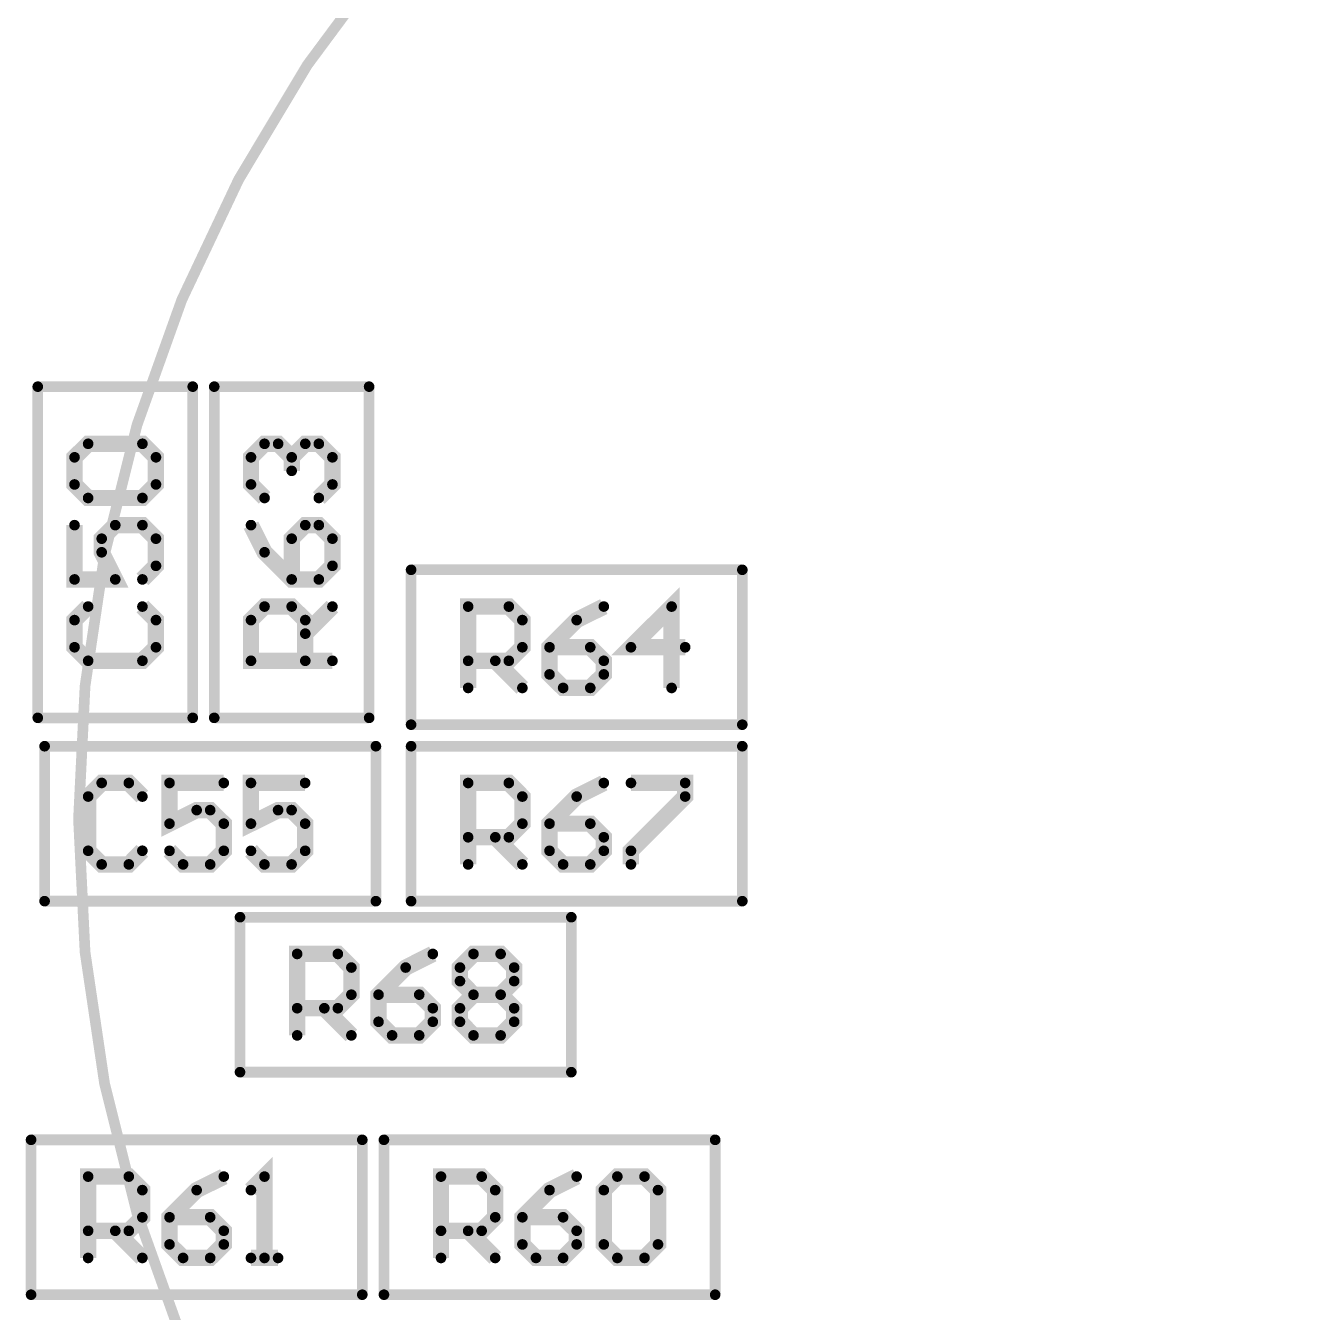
# Model space of a CAD drawing. Extents: x -4.2 to 14.8, y -3.5 to 8.8.
# Drawn here: x 0.006562 to 0.0070349, y 0.003325 to 0.003799 of the extents above; entities that cross this region are included whole.
import ezdxf

# ---------------------------------------------------------------- set-up
doc = ezdxf.new("R2010")
doc.units = 0
doc.layers.add('2D_LINE_00', color=1, linetype='CONTINUOUS')

# ---------------------------------------------------------------- blocks, each defined once
blk = doc.blocks.new('DRAWING_16')
at = {"layer": '2D_LINE_00', "const_width": 0.001}
blk.add_lwpolyline([(-0.00000197, 0, 1), (0.00000197, 0, 1)], format="xyb", close=True, dxfattribs=at)
blk = doc.blocks.new('DRAWING_17')
at = {"layer": '2D_LINE_00', "const_width": 0.001}
blk.add_lwpolyline([(-0.00000197, 0, 1), (0.00000197, 0, 1)], format="xyb", close=True, dxfattribs=at)
blk = doc.blocks.new('DRAWING_18')
at = {"layer": '2D_LINE_00', "const_width": 0.001}
blk.add_lwpolyline([(-0.00000197, 0, 1), (0.00000197, 0, 1)], format="xyb", close=True, dxfattribs=at)
blk = doc.blocks.new('DRAWING_19')
at = {"layer": '2D_LINE_00', "const_width": 0.001}
blk.add_lwpolyline([(-0.00000197, 0, 1), (0.00000197, 0, 1)], format="xyb", close=True, dxfattribs=at)
blk = doc.blocks.new('DRAWING_20')
at = {"layer": '2D_LINE_00', "const_width": 0.001}
blk.add_lwpolyline([(-0.00000197, 0, 1), (0.00000197, 0, 1)], format="xyb", close=True, dxfattribs=at)
blk = doc.blocks.new('SMOOTH_0$000003937')
at = {"const_width": 0.00000197}
blk.add_lwpolyline([(-0.00000097, 0, 1), (0.00000097, 0, 1)], format="xyb", close=True, dxfattribs=at)
blk = doc.blocks.new('DRAWING_811')
at = {"layer": '2D_LINE_00', "const_width": 0.00000394}
blk.add_lwpolyline([(0, 0), (0, 0.00005706)], dxfattribs=at)
at = {"layer": '2D_LINE_00'}
for p in [(0, 0.00005706), (0, 0)]:
    blk.add_blockref('SMOOTH_0$000003937', p, dxfattribs=at)
blk = doc.blocks.new('DRAWING_812')
at = {"layer": '2D_LINE_00', "const_width": 0.00000394}
blk.add_lwpolyline([(0, 0), (0, 0.00005706)], dxfattribs=at)
at = {"layer": '2D_LINE_00'}
for p in [(0, 0.00005706), (0, 0)]:
    blk.add_blockref('SMOOTH_0$000003937', p, dxfattribs=at)
blk = doc.blocks.new('DRAWING_813')
at = {"layer": '2D_LINE_00', "const_width": 0.00000394}
blk.add_lwpolyline([(0, 0), (0.00012202, 0)], dxfattribs=at)
at = {"layer": '2D_LINE_00'}
for p in [(0, 0), (0.00012202, 0)]:
    blk.add_blockref('SMOOTH_0$000003937', p, dxfattribs=at)
blk = doc.blocks.new('DRAWING_814')
at = {"layer": '2D_LINE_00', "const_width": 0.00000394}
blk.add_lwpolyline([(0, 0), (0.00012202, 0)], dxfattribs=at)
at = {"layer": '2D_LINE_00'}
for p in [(0, 0), (0.00012202, 0)]:
    blk.add_blockref('SMOOTH_0$000003937', p, dxfattribs=at)
blk = doc.blocks.new('DRAWING_831')
at = {"layer": '2D_LINE_00', "const_width": 0.00000394}
blk.add_lwpolyline([(0, 0), (0.00005709, 0)], dxfattribs=at)
at = {"layer": '2D_LINE_00'}
for p in [(0, 0), (0.00005709, 0)]:
    blk.add_blockref('SMOOTH_0$000003937', p, dxfattribs=at)
blk = doc.blocks.new('DRAWING_832')
at = {"layer": '2D_LINE_00', "const_width": 0.00000394}
blk.add_lwpolyline([(0, 0), (0.00005709, 0)], dxfattribs=at)
at = {"layer": '2D_LINE_00'}
for p in [(0, 0), (0.00005709, 0)]:
    blk.add_blockref('SMOOTH_0$000003937', p, dxfattribs=at)
blk = doc.blocks.new('DRAWING_833')
at = {"layer": '2D_LINE_00', "const_width": 0.00000394}
blk.add_lwpolyline([(0, 0), (0, 0.00012202)], dxfattribs=at)
at = {"layer": '2D_LINE_00'}
for p in [(0, 0.00012202), (0, 0)]:
    blk.add_blockref('SMOOTH_0$000003937', p, dxfattribs=at)
blk = doc.blocks.new('DRAWING_834')
at = {"layer": '2D_LINE_00', "const_width": 0.00000394}
blk.add_lwpolyline([(0, 0), (0, 0.00012202)], dxfattribs=at)
at = {"layer": '2D_LINE_00'}
for p in [(0, 0.00012202), (0, 0)]:
    blk.add_blockref('SMOOTH_0$000003937', p, dxfattribs=at)
blk = doc.blocks.new('DRAWING_930')
at = {"layer": '2D_LINE_00', "const_width": 0.00000394}
blk.add_lwpolyline([(0, 0), (0, 0.00005709)], dxfattribs=at)
at = {"layer": '2D_LINE_00'}
for p in [(0, 0.00005709), (0, 0)]:
    blk.add_blockref('SMOOTH_0$000003937', p, dxfattribs=at)
blk = doc.blocks.new('DRAWING_931')
at = {"layer": '2D_LINE_00', "const_width": 0.00000394}
blk.add_lwpolyline([(0, 0), (0, 0.00005709)], dxfattribs=at)
at = {"layer": '2D_LINE_00'}
for p in [(0, 0.00005709), (0, 0)]:
    blk.add_blockref('SMOOTH_0$000003937', p, dxfattribs=at)
blk = doc.blocks.new('DRAWING_932')
at = {"layer": '2D_LINE_00', "const_width": 0.00000394}
blk.add_lwpolyline([(0, 0), (0.00012205, 0)], dxfattribs=at)
at = {"layer": '2D_LINE_00'}
for p in [(0, 0), (0.00012205, 0)]:
    blk.add_blockref('SMOOTH_0$000003937', p, dxfattribs=at)
blk = doc.blocks.new('DRAWING_933')
at = {"layer": '2D_LINE_00', "const_width": 0.00000394}
blk.add_lwpolyline([(0, 0), (0.00012205, 0)], dxfattribs=at)
at = {"layer": '2D_LINE_00'}
for p in [(0, 0), (0.00012205, 0)]:
    blk.add_blockref('SMOOTH_0$000003937', p, dxfattribs=at)
blk = doc.blocks.new('DRAWING_934')
at = {"layer": '2D_LINE_00', "const_width": 0.00000394}
blk.add_lwpolyline([(0, 0), (0, 0.00005709)], dxfattribs=at)
at = {"layer": '2D_LINE_00'}
for p in [(0, 0.00005709), (0, 0)]:
    blk.add_blockref('SMOOTH_0$000003937', p, dxfattribs=at)
blk = doc.blocks.new('DRAWING_935')
at = {"layer": '2D_LINE_00', "const_width": 0.00000394}
blk.add_lwpolyline([(0, 0), (0, 0.00005709)], dxfattribs=at)
at = {"layer": '2D_LINE_00'}
for p in [(0, 0.00005709), (0, 0)]:
    blk.add_blockref('SMOOTH_0$000003937', p, dxfattribs=at)
blk = doc.blocks.new('DRAWING_936')
at = {"layer": '2D_LINE_00', "const_width": 0.00000394}
blk.add_lwpolyline([(0, 0), (0.00012202, 0)], dxfattribs=at)
at = {"layer": '2D_LINE_00'}
for p in [(0, 0), (0.00012202, 0)]:
    blk.add_blockref('SMOOTH_0$000003937', p, dxfattribs=at)
blk = doc.blocks.new('DRAWING_937')
at = {"layer": '2D_LINE_00', "const_width": 0.00000394}
blk.add_lwpolyline([(0, 0), (0.00012202, 0)], dxfattribs=at)
at = {"layer": '2D_LINE_00'}
for p in [(0, 0), (0.00012202, 0)]:
    blk.add_blockref('SMOOTH_0$000003937', p, dxfattribs=at)
blk = doc.blocks.new('DRAWING_945')
at = {"layer": '2D_LINE_00', "const_width": 0.00000394}
blk.add_lwpolyline([(0, 0), (0.00005706, 0)], dxfattribs=at)
at = {"layer": '2D_LINE_00'}
for p in [(0, 0), (0.00005706, 0)]:
    blk.add_blockref('SMOOTH_0$000003937', p, dxfattribs=at)
blk = doc.blocks.new('DRAWING_946')
at = {"layer": '2D_LINE_00', "const_width": 0.00000394}
blk.add_lwpolyline([(0, 0), (0.00005706, 0)], dxfattribs=at)
at = {"layer": '2D_LINE_00'}
for p in [(0, 0), (0.00005706, 0)]:
    blk.add_blockref('SMOOTH_0$000003937', p, dxfattribs=at)
blk = doc.blocks.new('DRAWING_947')
at = {"layer": '2D_LINE_00', "const_width": 0.00000394}
blk.add_lwpolyline([(0, 0), (0, 0.00012202)], dxfattribs=at)
at = {"layer": '2D_LINE_00'}
for p in [(0, 0.00012202), (0, 0)]:
    blk.add_blockref('SMOOTH_0$000003937', p, dxfattribs=at)
blk = doc.blocks.new('DRAWING_948')
at = {"layer": '2D_LINE_00', "const_width": 0.00000394}
blk.add_lwpolyline([(0, 0), (0, 0.00012202)], dxfattribs=at)
at = {"layer": '2D_LINE_00'}
for p in [(0, 0.00012202), (0, 0)]:
    blk.add_blockref('SMOOTH_0$000003937', p, dxfattribs=at)
blk = doc.blocks.new('DRAWING_953')
at = {"layer": '2D_LINE_00', "const_width": 0.00000394}
blk.add_lwpolyline([(0, 0), (0, 0.00005706)], dxfattribs=at)
at = {"layer": '2D_LINE_00'}
for p in [(0, 0.00005706), (0, 0)]:
    blk.add_blockref('SMOOTH_0$000003937', p, dxfattribs=at)
blk = doc.blocks.new('DRAWING_954')
at = {"layer": '2D_LINE_00', "const_width": 0.00000394}
blk.add_lwpolyline([(0, 0), (0, 0.00005706)], dxfattribs=at)
at = {"layer": '2D_LINE_00'}
for p in [(0, 0.00005706), (0, 0)]:
    blk.add_blockref('SMOOTH_0$000003937', p, dxfattribs=at)
blk = doc.blocks.new('DRAWING_955')
at = {"layer": '2D_LINE_00', "const_width": 0.00000394}
blk.add_lwpolyline([(0, 0), (0.00012202, 0)], dxfattribs=at)
at = {"layer": '2D_LINE_00'}
for p in [(0, 0), (0.00012202, 0)]:
    blk.add_blockref('SMOOTH_0$000003937', p, dxfattribs=at)
blk = doc.blocks.new('DRAWING_956')
at = {"layer": '2D_LINE_00', "const_width": 0.00000394}
blk.add_lwpolyline([(0, 0), (0.00012202, 0)], dxfattribs=at)
at = {"layer": '2D_LINE_00'}
for p in [(0, 0), (0.00012202, 0)]:
    blk.add_blockref('SMOOTH_0$000003937', p, dxfattribs=at)
blk = doc.blocks.new('DRAWING_957')
at = {"layer": '2D_LINE_00', "const_width": 0.00000394}
blk.add_lwpolyline([(0, 0), (0, 0.00005706)], dxfattribs=at)
at = {"layer": '2D_LINE_00'}
for p in [(0, 0.00005706), (0, 0)]:
    blk.add_blockref('SMOOTH_0$000003937', p, dxfattribs=at)
blk = doc.blocks.new('DRAWING_958')
at = {"layer": '2D_LINE_00', "const_width": 0.00000394}
blk.add_lwpolyline([(0, 0), (0, 0.00005706)], dxfattribs=at)
at = {"layer": '2D_LINE_00'}
for p in [(0, 0.00005706), (0, 0)]:
    blk.add_blockref('SMOOTH_0$000003937', p, dxfattribs=at)
blk = doc.blocks.new('DRAWING_959')
at = {"layer": '2D_LINE_00', "const_width": 0.00000394}
blk.add_lwpolyline([(0, 0), (0.00012202, 0)], dxfattribs=at)
at = {"layer": '2D_LINE_00'}
for p in [(0, 0), (0.00012202, 0)]:
    blk.add_blockref('SMOOTH_0$000003937', p, dxfattribs=at)
blk = doc.blocks.new('DRAWING_960')
at = {"layer": '2D_LINE_00', "const_width": 0.00000394}
blk.add_lwpolyline([(0, 0), (0.00012202, 0)], dxfattribs=at)
at = {"layer": '2D_LINE_00'}
for p in [(0, 0), (0.00012202, 0)]:
    blk.add_blockref('SMOOTH_0$000003937', p, dxfattribs=at)
blk = doc.blocks.new('DRAWING_983')
at = {"layer": '2D_LINE_00', "const_width": 0.00000394}
blk.add_lwpolyline([(0, 0), (0, 0.00005709)], dxfattribs=at)
at = {"layer": '2D_LINE_00'}
for p in [(0, 0.00005709), (0, 0)]:
    blk.add_blockref('SMOOTH_0$000003937', p, dxfattribs=at)
blk = doc.blocks.new('DRAWING_984')
at = {"layer": '2D_LINE_00', "const_width": 0.00000394}
blk.add_lwpolyline([(0, 0), (0, 0.00005709)], dxfattribs=at)
at = {"layer": '2D_LINE_00'}
for p in [(0, 0.00005709), (0, 0)]:
    blk.add_blockref('SMOOTH_0$000003937', p, dxfattribs=at)
blk = doc.blocks.new('DRAWING_985')
at = {"layer": '2D_LINE_00', "const_width": 0.00000394}
blk.add_lwpolyline([(0, 0), (0.00012205, 0)], dxfattribs=at)
at = {"layer": '2D_LINE_00'}
for p in [(0, 0), (0.00012205, 0)]:
    blk.add_blockref('SMOOTH_0$000003937', p, dxfattribs=at)
blk = doc.blocks.new('DRAWING_986')
at = {"layer": '2D_LINE_00', "const_width": 0.00000394}
blk.add_lwpolyline([(0, 0), (0.00012205, 0)], dxfattribs=at)
at = {"layer": '2D_LINE_00'}
for p in [(0, 0), (0.00012205, 0)]:
    blk.add_blockref('SMOOTH_0$000003937', p, dxfattribs=at)
blk = doc.blocks.new('DRAWING_1257')
at = {"layer": '2D_LINE_00', "const_width": 0.00000601}
blk.add_lwpolyline([(0, 0), (0, 0.00002997), (0.00001499, 0.00002997), (0.00001997, 0.00002499), (0.00001997, 0.00001499), (0.00001499, 0.00001), (0, 0.00001)], dxfattribs=at)
at = {"layer": '2D_LINE_00'}
for p in [(0, 0.00002997), (0.00001499, 0.00002997), (0.00001997, 0.00002499), (0.00001997, 0.00001499), (0, 0.00001), (0.00001499, 0.00001), (0, 0)]:
    blk.add_blockref('SMOOTH_0$000003937', p, dxfattribs=at)
blk = doc.blocks.new('DRAWING_1258')
at = {"layer": '2D_LINE_00', "const_width": 0.00000601}
blk.add_lwpolyline([(0, 0), (0.00000997, -0.00001)], dxfattribs=at)
at = {"layer": '2D_LINE_00'}
for p in [(0, 0), (0.00000997, -0.00001)]:
    blk.add_blockref('SMOOTH_0$000003937', p, dxfattribs=at)
blk = doc.blocks.new('DRAWING_1259')
at = {"layer": '2D_LINE_00', "const_width": 0.00000601}
blk.add_lwpolyline([(0, 0), (-0.00001, -0.00000499), (-0.00002, -0.00001499), (-0.00002, -0.00002499), (-0.00001499, -0.00002997), (-0.00000499, -0.00002997), (0, -0.00002499), (0, -0.00001997), (-0.00000499, -0.00001499), (-0.00002, -0.00001499)], dxfattribs=at)
at = {"layer": '2D_LINE_00'}
for p in [(0, 0), (-0.00001, -0.00000499), (-0.00002, -0.00001499), (-0.00002, -0.00001499), (-0.00000499, -0.00001499), (0, -0.00001997), (-0.00002, -0.00002499), (0, -0.00002499), (-0.00001499, -0.00002997), (-0.00000499, -0.00002997)]:
    blk.add_blockref('SMOOTH_0$000003937', p, dxfattribs=at)
blk = doc.blocks.new('DRAWING_1260')
at = {"layer": '2D_LINE_00', "const_width": 0.00000601}
blk.add_lwpolyline([(0, 0), (0, 0.00002997), (-0.00001499, 0.00001499), (0.00000499, 0.00001499)], dxfattribs=at)
at = {"layer": '2D_LINE_00'}
for p in [(0, 0.00002997), (-0.00001499, 0.00001499), (0.00000499, 0.00001499), (0, 0)]:
    blk.add_blockref('SMOOTH_0$000003937', p, dxfattribs=at)
blk = doc.blocks.new('DRAWING_1261')
at = {"layer": '2D_LINE_00', "const_width": 0.00000601}
blk.add_lwpolyline([(0, 0), (-0.00000501, -0.00000499), (-0.00000501, -0.00001499), (0, -0.00001997), (0.00002, -0.00001997), (0.00002499, -0.00001499), (0.00002499, -0.00000499), (0.00002, 0)], dxfattribs=at)
at = {"layer": '2D_LINE_00'}
for p in [(0, 0), (0.00002, 0), (-0.00000501, -0.00000499), (0.00002499, -0.00000499), (-0.00000501, -0.00001499), (0.00002499, -0.00001499), (0, -0.00001997), (0.00002, -0.00001997)]:
    blk.add_blockref('SMOOTH_0$000003937', p, dxfattribs=at)
blk = doc.blocks.new('DRAWING_1262')
at = {"layer": '2D_LINE_00', "const_width": 0.00000601}
blk.add_lwpolyline([(0, 0), (0, -0.00002), (0.00001501, -0.00002), (0.00001, -0.00001), (0.00001, -0.00000499), (0.00001501, 0), (0.00002501, 0), (0.00003, -0.00000499), (0.00003, -0.00001499), (0.00002501, -0.00002)], dxfattribs=at)
at = {"layer": '2D_LINE_00'}
for p in [(0, 0), (0.00001501, 0), (0.00002501, 0), (0.00001, -0.00000499), (0.00003, -0.00000499), (0.00001, -0.00001), (0.00003, -0.00001499), (0, -0.00002), (0.00001501, -0.00002), (0.00002501, -0.00002)]:
    blk.add_blockref('SMOOTH_0$000003937', p, dxfattribs=at)
blk = doc.blocks.new('DRAWING_1263')
at = {"layer": '2D_LINE_00', "const_width": 0.00000601}
blk.add_lwpolyline([(0, 0), (-0.00000501, 0.00000499), (-0.00000501, 0.00001499), (0, 0.00001997), (0.00002, 0.00001997), (0.00002499, 0.00001499), (0.00002499, 0.00000499), (0.00002, 0), (0, 0)], dxfattribs=at)
at = {"layer": '2D_LINE_00'}
for p in [(0, 0.00001997), (0.00002, 0.00001997), (-0.00000501, 0.00001499), (0.00002499, 0.00001499), (-0.00000501, 0.00000499), (0.00002499, 0.00000499), (0, 0), (0, 0), (0.00002, 0)]:
    blk.add_blockref('SMOOTH_0$000003937', p, dxfattribs=at)
blk = doc.blocks.new('DRAWING_1283')
at = {"layer": '2D_LINE_00', "const_width": 0.00000601}
blk.add_lwpolyline([(0, 0), (0, 0.00003), (0.00001499, 0.00003), (0.00001997, 0.00002499), (0.00001997, 0.00001499), (0.00001499, 0.00001), (0, 0.00001)], dxfattribs=at)
at = {"layer": '2D_LINE_00'}
for p in [(0, 0.00003), (0.00001499, 0.00003), (0.00001997, 0.00002499), (0.00001997, 0.00001499), (0, 0.00001), (0.00001499, 0.00001), (0, 0)]:
    blk.add_blockref('SMOOTH_0$000003937', p, dxfattribs=at)
blk = doc.blocks.new('DRAWING_1284')
at = {"layer": '2D_LINE_00', "const_width": 0.00000601}
blk.add_lwpolyline([(0, 0), (0.00000997, -0.00001)], dxfattribs=at)
at = {"layer": '2D_LINE_00'}
for p in [(0, 0), (0.00000997, -0.00001)]:
    blk.add_blockref('SMOOTH_0$000003937', p, dxfattribs=at)
blk = doc.blocks.new('DRAWING_1285')
at = {"layer": '2D_LINE_00', "const_width": 0.00000601}
blk.add_lwpolyline([(0, 0), (-0.00001, -0.00000501), (-0.00002, -0.00001501), (-0.00002, -0.00002499), (-0.00001499, -0.00003), (-0.00000501, -0.00003), (0, -0.00002499), (0, -0.00002), (-0.00000501, -0.00001501), (-0.00002, -0.00001501)], dxfattribs=at)
at = {"layer": '2D_LINE_00'}
for p in [(0, 0), (-0.00001, -0.00000501), (-0.00002, -0.00001501), (-0.00002, -0.00001501), (-0.00000501, -0.00001501), (0, -0.00002), (-0.00002, -0.00002499), (0, -0.00002499), (-0.00001499, -0.00003), (-0.00000501, -0.00003)]:
    blk.add_blockref('SMOOTH_0$000003937', p, dxfattribs=at)
blk = doc.blocks.new('DRAWING_1286')
at = {"layer": '2D_LINE_00', "const_width": 0.00000601}
blk.add_lwpolyline([(0, 0), (0.00000499, 0.00000501), (0.00001499, 0.00000501), (0.00001997, 0), (0.00001997, -0.00000499), (0.00001499, -0.00001), (0.00001997, -0.00001499), (0.00001997, -0.00001997), (0.00001499, -0.00002499), (0.00000499, -0.00002499), (0, -0.00001997), (0, -0.00001499), (0.00000499, -0.00001), (0, -0.00000499), (0, 0)], dxfattribs=at)
at = {"layer": '2D_LINE_00'}
for p in [(0.00000499, 0.00000501), (0.00001499, 0.00000501), (0, 0), (0, 0), (0.00001997, 0), (0, -0.00000499), (0.00001997, -0.00000499), (0.00000499, -0.00001), (0.00001499, -0.00001), (0, -0.00001499), (0.00001997, -0.00001499), (0, -0.00001997), (0.00001997, -0.00001997), (0.00000499, -0.00002499), (0.00001499, -0.00002499)]:
    blk.add_blockref('SMOOTH_0$000003937', p, dxfattribs=at)
blk = doc.blocks.new('DRAWING_1287')
at = {"layer": '2D_LINE_00', "const_width": 0.00000601}
blk.add_lwpolyline([(0, 0), (0.00001, 0)], dxfattribs=at)
at = {"layer": '2D_LINE_00'}
for p in [(0, 0), (0.00001, 0)]:
    blk.add_blockref('SMOOTH_0$000003937', p, dxfattribs=at)
blk = doc.blocks.new('DRAWING_1288')
at = {"layer": '2D_LINE_00', "const_width": 0.00000601}
blk.add_lwpolyline([(0, 0), (0, 0.00003), (0.00001499, 0.00003), (0.00001997, 0.00002499), (0.00001997, 0.00001501), (0.00001499, 0.00001), (0, 0.00001)], dxfattribs=at)
at = {"layer": '2D_LINE_00'}
for p in [(0, 0.00003), (0.00001499, 0.00003), (0.00001997, 0.00002499), (0.00001997, 0.00001501), (0, 0.00001), (0.00001499, 0.00001), (0, 0)]:
    blk.add_blockref('SMOOTH_0$000003937', p, dxfattribs=at)
blk = doc.blocks.new('DRAWING_1289')
at = {"layer": '2D_LINE_00', "const_width": 0.00000601}
blk.add_lwpolyline([(0, 0), (0.00000997, -0.00001)], dxfattribs=at)
at = {"layer": '2D_LINE_00'}
for p in [(0, 0), (0.00000997, -0.00001)]:
    blk.add_blockref('SMOOTH_0$000003937', p, dxfattribs=at)
blk = doc.blocks.new('DRAWING_1290')
at = {"layer": '2D_LINE_00', "const_width": 0.00000601}
blk.add_lwpolyline([(0, 0), (-0.00001, -0.00000501), (-0.00002, -0.00001499), (-0.00002, -0.00002499), (-0.00001499, -0.00003), (-0.00000499, -0.00003), (0, -0.00002499), (0, -0.00002), (-0.00000499, -0.00001499), (-0.00002, -0.00001499)], dxfattribs=at)
at = {"layer": '2D_LINE_00'}
for p in [(0, 0), (-0.00001, -0.00000501), (-0.00002, -0.00001499), (-0.00002, -0.00001499), (-0.00000499, -0.00001499), (0, -0.00002), (-0.00002, -0.00002499), (0, -0.00002499), (-0.00001499, -0.00003), (-0.00000499, -0.00003)]:
    blk.add_blockref('SMOOTH_0$000003937', p, dxfattribs=at)
blk = doc.blocks.new('DRAWING_1291')
at = {"layer": '2D_LINE_00', "const_width": 0.00000601}
blk.add_lwpolyline([(0, 0), (0.00001997, 0), (0.00001997, -0.00000501), (0, -0.00002499), (0, -0.00003)], dxfattribs=at)
at = {"layer": '2D_LINE_00'}
for p in [(0, 0), (0.00001997, 0), (0.00001997, -0.00000501), (0, -0.00002499), (0, -0.00003)]:
    blk.add_blockref('SMOOTH_0$000003937', p, dxfattribs=at)
blk = doc.blocks.new('DRAWING_1300')
at = {"layer": '2D_LINE_00', "const_width": 0.00000601}
blk.add_lwpolyline([(0, 0), (-0.00003, 0), (-0.00003, 0.00001499), (-0.00002501, 0.00001997), (-0.00001501, 0.00001997), (-0.00001, 0.00001499), (-0.00001, 0)], dxfattribs=at)
at = {"layer": '2D_LINE_00'}
for p in [(-0.00002501, 0.00001997), (-0.00001501, 0.00001997), (-0.00003, 0.00001499), (-0.00001, 0.00001499), (-0.00003, 0), (-0.00001, 0), (0, 0)]:
    blk.add_blockref('SMOOTH_0$000003937', p, dxfattribs=at)
blk = doc.blocks.new('DRAWING_1301')
at = {"layer": '2D_LINE_00', "const_width": 0.00000601}
blk.add_lwpolyline([(0, 0), (0.00001, 0.00000997)], dxfattribs=at)
at = {"layer": '2D_LINE_00'}
for p in [(0.00001, 0.00000997), (0, 0)]:
    blk.add_blockref('SMOOTH_0$000003937', p, dxfattribs=at)
blk = doc.blocks.new('DRAWING_1302')
at = {"layer": '2D_LINE_00', "const_width": 0.00000601}
blk.add_lwpolyline([(0, 0), (0.00000499, -0.00001), (0.00001499, -0.00002), (0.00002499, -0.00002), (0.00003, -0.00001499), (0.00003, -0.00000499), (0.00002499, 0), (0.00002, 0), (0.00001499, -0.00000499), (0.00001499, -0.00002)], dxfattribs=at)
at = {"layer": '2D_LINE_00'}
for p in [(0, 0), (0.00002, 0), (0.00002499, 0), (0.00001499, -0.00000499), (0.00003, -0.00000499), (0.00000499, -0.00001), (0.00003, -0.00001499), (0.00001499, -0.00002), (0.00001499, -0.00002), (0.00002499, -0.00002)]:
    blk.add_blockref('SMOOTH_0$000003937', p, dxfattribs=at)
blk = doc.blocks.new('DRAWING_1303')
at = {"layer": '2D_LINE_00', "const_width": 0.00000601}
blk.add_lwpolyline([(0, 0), (-0.00000499, 0.00000499), (-0.00000499, 0.00001499), (0, 0.00001997), (0.00000501, 0.00001997), (0.00001, 0.00001499), (0.00001, 0.00001), (0.00001, 0.00001499), (0.00001501, 0.00001997), (0.00002, 0.00001997), (0.00002501, 0.00001499), (0.00002501, 0.00000499), (0.00002, 0)], dxfattribs=at)
at = {"layer": '2D_LINE_00'}
for p in [(0, 0.00001997), (0.00000501, 0.00001997), (0.00001501, 0.00001997), (0.00002, 0.00001997), (-0.00000499, 0.00001499), (0.00001, 0.00001499), (0.00001, 0.00001499), (0.00002501, 0.00001499), (0.00001, 0.00001), (-0.00000499, 0.00000499), (0.00002501, 0.00000499), (0, 0), (0.00002, 0)]:
    blk.add_blockref('SMOOTH_0$000003937', p, dxfattribs=at)
blk = doc.blocks.new('DRAWING_1308')
at = {"layer": '2D_LINE_00', "const_width": 0.00000601}
blk.add_lwpolyline([(0, 0), (0, 0.00002997), (0.00001499, 0.00002997), (0.00001997, 0.00002499), (0.00001997, 0.00001499), (0.00001499, 0.00001), (0, 0.00001)], dxfattribs=at)
at = {"layer": '2D_LINE_00'}
for p in [(0, 0.00002997), (0.00001499, 0.00002997), (0.00001997, 0.00002499), (0.00001997, 0.00001499), (0, 0.00001), (0.00001499, 0.00001), (0, 0)]:
    blk.add_blockref('SMOOTH_0$000003937', p, dxfattribs=at)
blk = doc.blocks.new('DRAWING_1309')
at = {"layer": '2D_LINE_00', "const_width": 0.00000601}
blk.add_lwpolyline([(0, 0), (0.00000997, -0.00001)], dxfattribs=at)
at = {"layer": '2D_LINE_00'}
for p in [(0, 0), (0.00000997, -0.00001)]:
    blk.add_blockref('SMOOTH_0$000003937', p, dxfattribs=at)
blk = doc.blocks.new('DRAWING_1310')
at = {"layer": '2D_LINE_00', "const_width": 0.00000601}
blk.add_lwpolyline([(0, 0), (-0.00001, -0.00000499), (-0.00002, -0.00001499), (-0.00002, -0.00002499), (-0.00001499, -0.00002997), (-0.00000501, -0.00002997), (0, -0.00002499), (0, -0.00001997), (-0.00000501, -0.00001499), (-0.00002, -0.00001499)], dxfattribs=at)
at = {"layer": '2D_LINE_00'}
for p in [(0, 0), (-0.00001, -0.00000499), (-0.00002, -0.00001499), (-0.00002, -0.00001499), (-0.00000501, -0.00001499), (0, -0.00001997), (-0.00002, -0.00002499), (0, -0.00002499), (-0.00001499, -0.00002997), (-0.00000501, -0.00002997)]:
    blk.add_blockref('SMOOTH_0$000003937', p, dxfattribs=at)
blk = doc.blocks.new('DRAWING_1311')
at = {"layer": '2D_LINE_00', "const_width": 0.00000601}
blk.add_lwpolyline([(0, 0), (0.00001, 0), (0.00000499, 0), (0.00000499, 0.00002997), (0, 0.00002499)], dxfattribs=at)
at = {"layer": '2D_LINE_00'}
for p in [(0.00000499, 0.00002997), (0, 0.00002499), (0, 0), (0.00000499, 0), (0.00001, 0)]:
    blk.add_blockref('SMOOTH_0$000003937', p, dxfattribs=at)
blk = doc.blocks.new('DRAWING_1312')
at = {"layer": '2D_LINE_00', "const_width": 0.00000601}
blk.add_lwpolyline([(0, 0), (0, 0.00002997), (0.00001499, 0.00002997), (0.00001997, 0.00002499), (0.00001997, 0.00001499), (0.00001499, 0.00001), (0, 0.00001)], dxfattribs=at)
at = {"layer": '2D_LINE_00'}
for p in [(0, 0.00002997), (0.00001499, 0.00002997), (0.00001997, 0.00002499), (0.00001997, 0.00001499), (0, 0.00001), (0.00001499, 0.00001), (0, 0)]:
    blk.add_blockref('SMOOTH_0$000003937', p, dxfattribs=at)
blk = doc.blocks.new('DRAWING_1313')
at = {"layer": '2D_LINE_00', "const_width": 0.00000601}
blk.add_lwpolyline([(0, 0), (0.00000997, -0.00001)], dxfattribs=at)
at = {"layer": '2D_LINE_00'}
for p in [(0, 0), (0.00000997, -0.00001)]:
    blk.add_blockref('SMOOTH_0$000003937', p, dxfattribs=at)
blk = doc.blocks.new('DRAWING_1314')
at = {"layer": '2D_LINE_00', "const_width": 0.00000601}
blk.add_lwpolyline([(0, 0), (-0.00001, -0.00000499), (-0.00002, -0.00001499), (-0.00002, -0.00002499), (-0.00001499, -0.00002997), (-0.00000501, -0.00002997), (0, -0.00002499), (0, -0.00001997), (-0.00000501, -0.00001499), (-0.00002, -0.00001499)], dxfattribs=at)
at = {"layer": '2D_LINE_00'}
for p in [(0, 0), (-0.00001, -0.00000499), (-0.00002, -0.00001499), (-0.00002, -0.00001499), (-0.00000501, -0.00001499), (0, -0.00001997), (-0.00002, -0.00002499), (0, -0.00002499), (-0.00001499, -0.00002997), (-0.00000501, -0.00002997)]:
    blk.add_blockref('SMOOTH_0$000003937', p, dxfattribs=at)
blk = doc.blocks.new('DRAWING_1315')
at = {"layer": '2D_LINE_00', "const_width": 0.00000601}
blk.add_lwpolyline([(0, 0), (0.00000499, 0.00000499), (0.00001499, 0.00000499), (0.00001997, 0), (0.00001997, -0.00002), (0.00001499, -0.00002499), (0.00000499, -0.00002499), (0, -0.00002), (0, 0)], dxfattribs=at)
at = {"layer": '2D_LINE_00'}
for p in [(0.00000499, 0.00000499), (0.00001499, 0.00000499), (0, 0), (0, 0), (0.00001997, 0), (0, -0.00002), (0.00001997, -0.00002), (0.00000499, -0.00002499), (0.00001499, -0.00002499)]:
    blk.add_blockref('SMOOTH_0$000003937', p, dxfattribs=at)
blk = doc.blocks.new('DRAWING_1341')
at = {"layer": '2D_LINE_00', "const_width": 0.00000601}
blk.add_lwpolyline([(0, 0), (-0.00000499, 0.00000501), (-0.00001499, 0.00000501), (-0.00001997, 0), (-0.00001997, -0.00001997), (-0.00001499, -0.00002499), (-0.00000499, -0.00002499), (0, -0.00001997)], dxfattribs=at)
at = {"layer": '2D_LINE_00'}
for p in [(-0.00001499, 0.00000501), (-0.00000499, 0.00000501), (-0.00001997, 0), (0, 0), (-0.00001997, -0.00001997), (0, -0.00001997), (-0.00001499, -0.00002499), (-0.00000499, -0.00002499)]:
    blk.add_blockref('SMOOTH_0$000003937', p, dxfattribs=at)
blk = doc.blocks.new('DRAWING_1342')
at = {"layer": '2D_LINE_00', "const_width": 0.00000601}
blk.add_lwpolyline([(0, 0), (-0.00002, 0), (-0.00002, -0.00001499), (-0.00001, -0.00001), (-0.00000501, -0.00001), (0, -0.00001499), (0, -0.00002499), (-0.00000501, -0.00003), (-0.00001499, -0.00003), (-0.00002, -0.00002499)], dxfattribs=at)
at = {"layer": '2D_LINE_00'}
for p in [(-0.00002, 0), (0, 0), (-0.00001, -0.00001), (-0.00000501, -0.00001), (-0.00002, -0.00001499), (0, -0.00001499), (-0.00002, -0.00002499), (0, -0.00002499), (-0.00001499, -0.00003), (-0.00000501, -0.00003)]:
    blk.add_blockref('SMOOTH_0$000003937', p, dxfattribs=at)
blk = doc.blocks.new('DRAWING_1343')
at = {"layer": '2D_LINE_00', "const_width": 0.00000601}
blk.add_lwpolyline([(0, 0), (-0.00001997, 0), (-0.00001997, -0.00001499), (-0.00000997, -0.00001), (-0.00000499, -0.00001), (0, -0.00001499), (0, -0.00002499), (-0.00000499, -0.00003), (-0.00001499, -0.00003), (-0.00001997, -0.00002499)], dxfattribs=at)
at = {"layer": '2D_LINE_00'}
for p in [(-0.00001997, 0), (0, 0), (-0.00000997, -0.00001), (-0.00000499, -0.00001), (-0.00001997, -0.00001499), (0, -0.00001499), (-0.00001997, -0.00002499), (0, -0.00002499), (-0.00001499, -0.00003), (-0.00000499, -0.00003)]:
    blk.add_blockref('SMOOTH_0$000003937', p, dxfattribs=at)

msp = doc.modelspace()

# ---------------------------------------------------------------- block references
for name, p in [('DRAWING_16', (0.00708147, 0.00350669)), ('DRAWING_17', (0.00708147, 0.00350669)), ('DRAWING_18', (0.00708147, 0.00350669)), ('DRAWING_19', (0.00708147, 0.00350669)), ('DRAWING_20', (0.00708147, 0.00350669)), ('DRAWING_832', (0.00656646, 0.00366601)), ('DRAWING_833', (0.00656646, 0.00354399)), ('DRAWING_834', (0.00662354, 0.00354399)), ('DRAWING_946', (0.00663147, 0.00366601)), ('DRAWING_947', (0.00663147, 0.00354399)), ('DRAWING_948', (0.00668853, 0.00354399)), ('DRAWING_1263', (0.00658501, 0.00362499)), ('DRAWING_1303', (0.00665, 0.00362499)), ('DRAWING_1262', (0.00658, 0.00361499)), ('DRAWING_1302', (0.00664501, 0.00361499)), ('DRAWING_812', (0.00670399, 0.00354147)), ('DRAWING_814', (0.00670399, 0.00359853)), ('DRAWING_811', (0.00682601, 0.00354147)), ('DRAWING_1260', (0.00679997, 0.00355501)), ('DRAWING_1261', (0.00658501, 0.00358499)), ('DRAWING_1300', (0.00667501, 0.00356501)), ('DRAWING_1301', (0.00666501, 0.00357501)), ('DRAWING_1257', (0.00672501, 0.00355501)), ('DRAWING_1259', (0.00677499, 0.00358499)), ('DRAWING_1258', (0.00673501, 0.00356501)), ('DRAWING_831', (0.00656646, 0.00354399)), ('DRAWING_945', (0.00663147, 0.00354399)), ('DRAWING_813', (0.00670399, 0.00354147)), ('DRAWING_983', (0.00656898, 0.00347646)), ('DRAWING_985', (0.00656898, 0.00353354)), ('DRAWING_984', (0.00669102, 0.00347646)), ('DRAWING_935', (0.00670399, 0.00347646)), ('DRAWING_937', (0.00670399, 0.00353354)), ('DRAWING_934', (0.00682601, 0.00347646)), ('DRAWING_1341', (0.00660499, 0.00351499)), ('DRAWING_1342', (0.00663499, 0.00352)), ('DRAWING_1343', (0.00666496, 0.00352)), ('DRAWING_1288', (0.00672501, 0.00349)), ('DRAWING_1290', (0.00677499, 0.00352)), ('DRAWING_1291', (0.00678499, 0.00352)), ('DRAWING_1289', (0.00673501, 0.0035)), ('DRAWING_986', (0.00656898, 0.00347646)), ('DRAWING_936', (0.00670399, 0.00347646)), ('DRAWING_930', (0.00664097, 0.00341346)), ('DRAWING_932', (0.00664097, 0.00347055)), ('DRAWING_931', (0.00676302, 0.00341346)), ('DRAWING_1283', (0.00666202, 0.00342701)), ('DRAWING_1285', (0.00671199, 0.00345701)), ('DRAWING_1286', (0.00672199, 0.00345199)), ('DRAWING_1287', (0.00672698, 0.00344199)), ('DRAWING_1284', (0.00667202, 0.00343701)), ('DRAWING_933', (0.00664097, 0.00341346)), ('DRAWING_954', (0.00656399, 0.00333147)), ('DRAWING_956', (0.00656399, 0.00338853)), ('DRAWING_953', (0.00668601, 0.00333147)), ('DRAWING_958', (0.00669399, 0.00333147)), ('DRAWING_960', (0.00669399, 0.00338853)), ('DRAWING_957', (0.00681601, 0.00333147)), ('DRAWING_1311', (0.00664499, 0.00334501)), ('DRAWING_1308', (0.00658501, 0.00334501)), ('DRAWING_1310', (0.00663499, 0.00337499)), ('DRAWING_1312', (0.00671501, 0.00334501)), ('DRAWING_1314', (0.00676499, 0.00337499)), ('DRAWING_1315', (0.00677499, 0.00337)), ('DRAWING_1309', (0.00659501, 0.00335501)), ('DRAWING_1313', (0.00672501, 0.00335501)), ('DRAWING_955', (0.00656399, 0.00333147)), ('DRAWING_959', (0.00669399, 0.00333147))]:
    msp.add_blockref(name, p)

doc.saveas('drawing.dxf')
